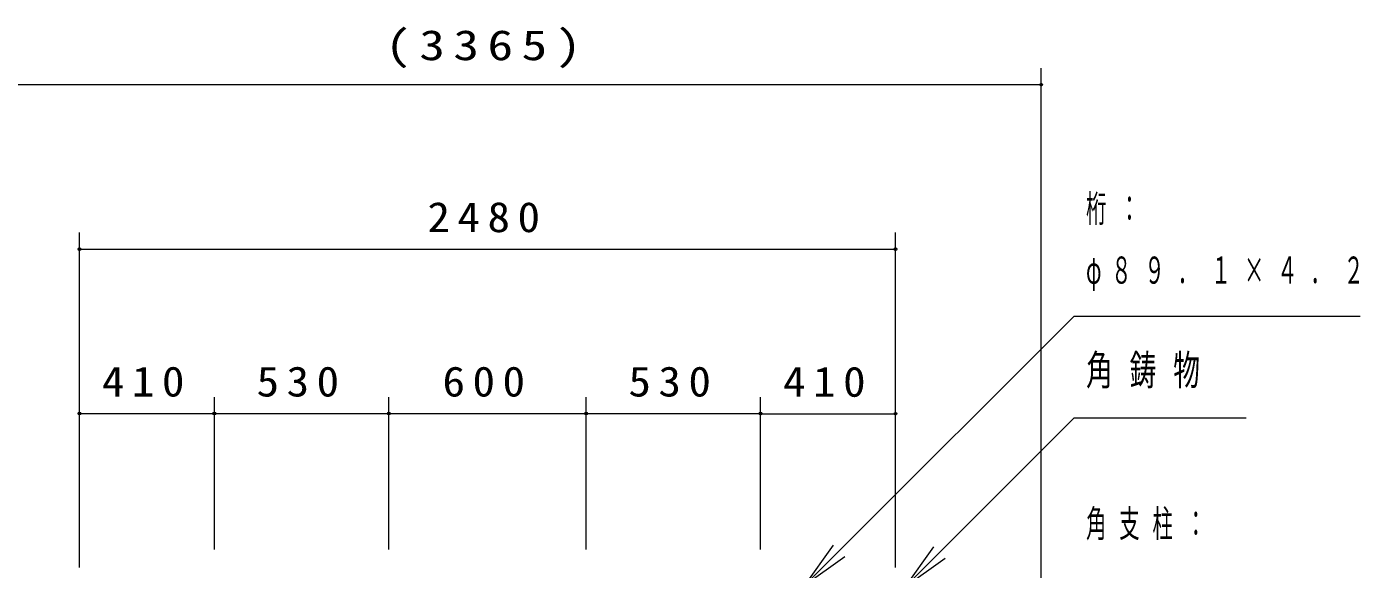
# Model space of a CAD drawing. Units: millimetres on the paper, with parts at other scales. Extents: x 197 to 617, y 140 to 437.
# Drawn here: x 245.7 to 326.7, y 264.8 to 297.8 of the extents above; entities that cross this region are included whole.
import ezdxf

# ---------------------------------------------------------------- set-up
doc = ezdxf.new("R2010")
doc.units = ezdxf.units.MM
doc.layers.add('補助', color=2, linetype='Continuous', lineweight=13)
doc.styles.add('ＭＳ ゴシック', font='')
doc.styles.get('ＭＳ ゴシック').set_extended_font_data('MS Gothic')

# ---------------------------------------------------------------- blocks, each defined once
blk = doc.blocks.new('dimension_origin')
at = {"color": 0, "linetype": 'Continuous', "lineweight": -2}
blk.add_circle((0, 0), 1.25, dxfattribs=at)

msp = doc.modelspace()

# ---------------------------------------------------------------- linework, layer by layer
at = {"layer": '補助'}
for p, q in [((307.335, 214.877), (307.335, 295.253)), ((240.026, 294.253), (307.335, 294.253)), ((248.881, 264.877), (248.881, 285.253)), ((298.481, 264.877), (298.481, 285.253)), ((248.881, 284.253), (298.481, 284.253)), ((295.052, 265.889), (309.335, 280.172)), ((309.335, 280.172), (310.335, 280.172)), ((310.335, 280.172), (326.73, 280.172)), ((248.881, 264.877), (248.881, 275.253)), ((257.081, 265.968), (257.081, 275.253)), ((257.081, 265.968), (257.081, 275.253)), ((267.681, 265.968), (267.681, 275.253)), ((267.681, 265.968), (267.681, 275.253)), ((279.681, 265.968), (279.681, 275.253)), ((279.681, 265.968), (279.681, 275.253)), ((290.281, 265.968), (290.281, 275.253)), ((290.281, 265.968), (290.281, 275.24)), ((298.481, 264.877), (298.481, 275.24)), ((248.881, 274.253), (257.081, 274.253)), ((257.081, 274.253), (267.681, 274.253)), ((267.681, 274.253), (279.681, 274.253)), ((279.681, 274.253), (290.281, 274.253)), ((290.281, 274.24), (298.481, 274.24)), ((301.138, 265.781), (309.335, 273.978)), ((309.335, 273.978), (310.335, 273.978)), ((310.335, 273.978), (319.788, 273.978)), ((294.698, 266.243), (292.931, 263.768)), ((292.931, 263.768), (295.052, 265.889)), ((300.784, 266.134), (299.016, 263.66)), ((295.406, 265.536), (292.931, 263.768)), ((299.016, 263.66), (301.138, 265.781)), ((301.491, 265.427), (299.016, 263.66))]:
    msp.add_line(p, q, dxfattribs=at)

# ---------------------------------------------------------------- block references
at = {"layer": '補助', "xscale": 0.0667, "yscale": 0.0667, "rotation": 180}
for p in [(307.335, 294.253), (298.481, 284.253), (257.081, 274.253), (267.681, 274.253), (279.681, 274.253), (290.281, 274.253), (298.481, 274.24)]:
    msp.add_blockref('dimension_origin', p, dxfattribs=at)
at = {"layer": '補助', "xscale": 0.0667, "yscale": 0.0667}
for p in [(248.881, 284.253), (248.881, 274.253), (257.081, 274.253), (267.681, 274.253), (279.681, 274.253), (290.281, 274.24)]:
    msp.add_blockref('dimension_origin', p, dxfattribs=at)

# ---------------------------------------------------------------- texts
at = {"layer": '補助', "style": 'ＭＳ ゴシック'}
for s, insert, char_height, attachment_point in [('\\T1.33;\\W1.25;(3365)', (273.681, 295.253), 1.833, 8), ('\\T1.63;\\W0.55;桁：', (310.06, 287.547), 1.65, 1), ('\\T1.33;\\W1.1;2480', (273.681, 285.253), 1.833, 8), ('\\T1.63;\\W0.55;φ８９．１×４．２', (310.06, 283.797), 1.65, 1), ('\\T1.63;\\W0.65;角鋳物', (310.06, 277.812), 1.833, 1), ('\\T1.33;\\W1.1;410', (252.981, 275.253), 1.833, 8), ('\\T1.33;\\W1.1;530', (262.381, 275.253), 1.833, 8), ('\\T1.33;\\W1.1;600', (273.681, 275.253), 1.833, 8), ('\\T1.33;\\W1.1;530', (284.981, 275.253), 1.833, 8), ('\\T1.33;\\W1.1;410', (294.381, 275.24), 1.833, 8), ('\\T1.63;\\W0.55;角支柱：', (310.06, 268.382), 1.65, 1)]:
    msp.add_mtext(s, dxfattribs=dict(at, insert=insert, char_height=char_height, attachment_point=attachment_point))

doc.saveas('drawing.dxf')
